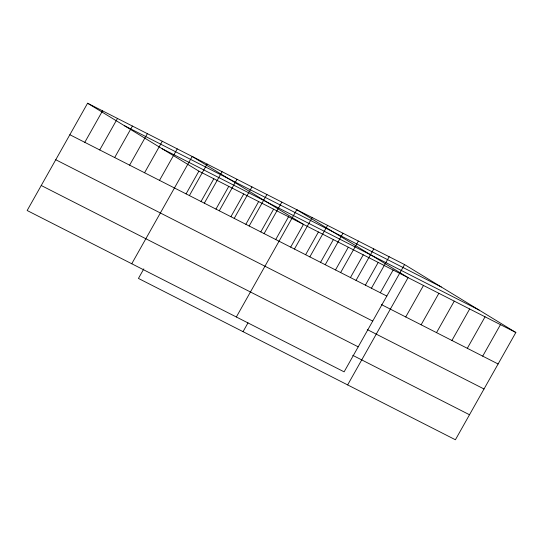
<?xml version="1.0" encoding="UTF-8"?>
<svg xmlns="http://www.w3.org/2000/svg" width="543" height="543" viewBox="0 0 543 543"><rect width="100%" height="100%" fill="white"/><g stroke="black" fill="none" stroke-linecap="round" stroke-linejoin="round"><path stroke-width="0.81" d="M404.562 264.577L87.593 103.238L27.15 210.514L344.119 371.846L404.562 264.577L515.85 332.486L455.407 439.762L138.438 278.423L143.827 268.866M84.789 142.341L102.539 110.847M99.736 149.943L117.478 118.449M114.675 157.551L132.424 126.057M129.621 165.153L147.363 133.659M144.56 172.762L162.309 141.268M159.506 180.364L177.249 148.877M131.752 263.755L192.195 156.479L303.483 224.395L290.688 247.099M186.093 193.858L198.881 171.154L515.85 332.486M189.392 195.582L207.134 164.088M201.032 201.467L213.827 178.762M204.331 203.184L222.08 171.69M215.978 209.069L228.766 186.364M219.277 210.793L237.019 179.299M230.918 216.677L243.712 193.973M234.216 218.395L251.966 186.901M245.864 224.279L258.651 201.575M249.162 226.003L266.905 194.509M260.803 231.888L273.597 209.184M264.102 233.605L281.851 202.111M275.749 239.49L288.537 216.786M236.348 316.99L296.79 209.72L408.085 277.636L347.635 384.906M243.04 331.664L248.008 322.841M294.442 249.047L312.191 217.553M305.634 254.701L318.422 231.997M309.836 256.887L327.585 225.393M320.574 262.31L333.368 239.606M325.237 264.719L342.979 233.225M335.52 269.912L348.307 247.208M340.631 272.559L358.373 241.065M350.459 277.521L363.253 254.816M356.025 280.392L373.767 248.904M365.405 285.129L378.2 262.425M371.419 288.231L389.168 256.737M380.344 292.731L393.139 270.027M405.73 316.963L423.479 285.469M421.124 324.802L438.873 293.308M436.524 332.635L454.267 301.141M451.919 340.475L469.661 308.981M467.313 348.307L485.062 316.813M482.707 356.147L500.456 324.653M124.32 125.65L441.289 286.982M162.16 148.741L479.123 310.073M69.85 134.732L386.813 296.064M381.369 304.562L498.107 363.98M55.759 159.737L372.722 321.076M367.278 329.574L484.017 388.985M41.241 185.502L358.21 346.841M352.76 355.339L469.498 414.75M87.593 103.238L198.881 171.154"/></g></svg>
